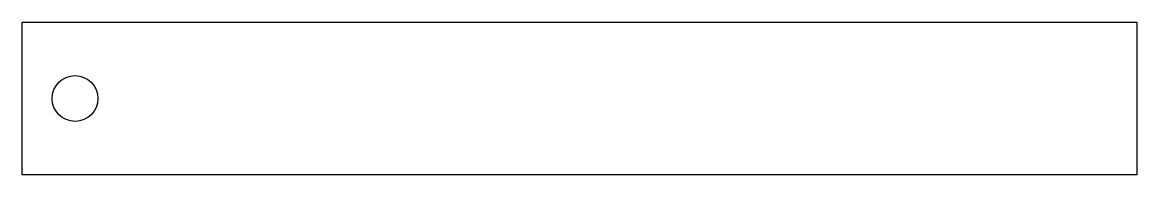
# Model space of a CAD drawing. Header units: millimetres. Extents: x -86 to -13, y 3.5 to 13.5.
import ezdxf

# ---------------------------------------------------------------- set-up
doc = ezdxf.new("R2010")
doc.units = ezdxf.units.MM
doc.layers.get('0').update_dxf_attribs({"linetype": 'CONTINUOUS'})

msp = doc.modelspace()

# ---------------------------------------------------------------- linework, layer by layer
msp.add_lwpolyline([(-86, 3.5), (-86, 13.5), (-13, 13.5), (-13, 3.5)], close=True)
msp.add_circle((-82.543, 8.5), 1.5)

doc.saveas('drawing.dxf')
